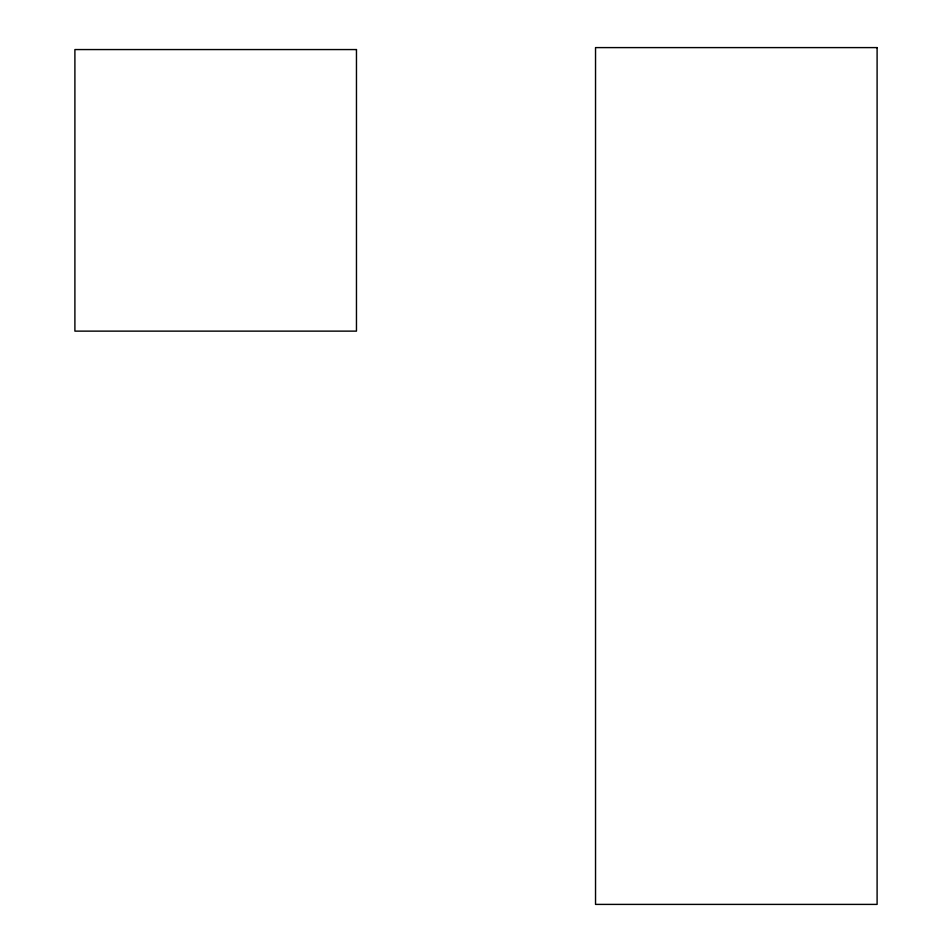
<?xml version="1.0" encoding="UTF-8"?>
<svg xmlns="http://www.w3.org/2000/svg" width="952" height="952" viewBox="0 0 952 952"><rect width="100%" height="100%" fill="white"/><g stroke="black" fill="none" stroke-linecap="round" stroke-linejoin="round"><path stroke-width="1.43" d="M877.101 47.6L595.535 47.6L595.535 904.4L877.101 904.4L877.101 47.6M356.464 49.563L74.899 49.563L74.899 331.129L356.464 331.129L356.464 49.563"/></g></svg>
